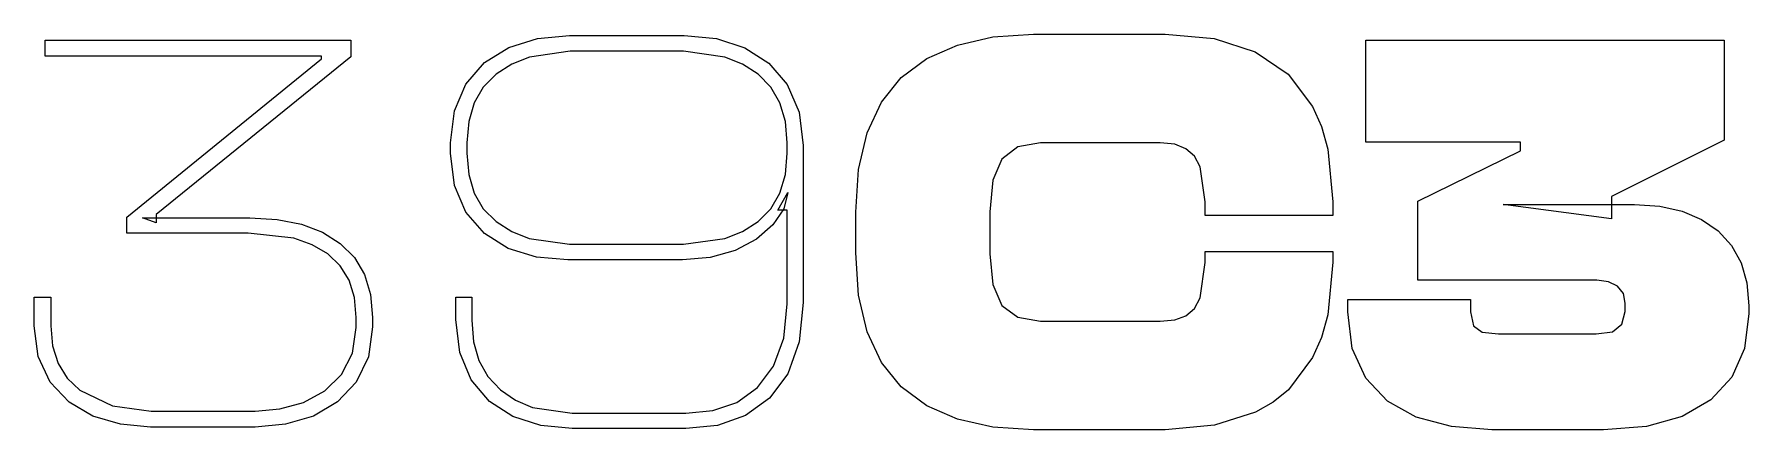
# Model space of a CAD drawing. Extents: x 0 to 79.4, y 0.1 to 18.4.
import ezdxf

# ---------------------------------------------------------------- set-up
doc = ezdxf.new("R2010")
doc.units = 0

msp = doc.modelspace()

# ---------------------------------------------------------------- linework, layer by layer
at = {"layer": 'Layer 1'}
for p, q in [((23.305112, 18.222873), (24.783468, 18.36211)), ((24.783468, 18.36211), (30.091, 18.3621)), ((30.0884, 18.3648), (31.580645, 18.218287)), ((30.091, 18.3621), (30.0884, 18.3648)), ((42.74079, 17.913322), (44.386826, 18.289569)), ((44.386826, 18.289569), (46.26503, 18.41504)), ((46.26503, 18.41504), (52.3583, 18.415)), ((52.3583, 18.415), (54.63107, 18.212263)), ((0.507999, 17.399), (0.507999, 18.1346)), ((0.507999, 18.1346), (14.65, 18.1346)), ((14.65, 18.1346), (14.65, 17.3726)), ((20.847793, 17.099057), (21.965658, 17.80384)), ((21.965658, 17.80384), (23.305112, 18.222873)), ((24.8073, 17.6266), (22.922145, 17.360363)), ((30.06196, 17.62657), (24.8047, 17.6266)), ((24.8047, 17.6266), (24.8073, 17.6266)), ((31.978866, 17.360333), (30.06196, 17.62657)), ((31.580645, 18.218287), (32.90621, 17.780072)), ((32.90621, 17.780072), (34.016796, 17.075289)), ((41.326924, 17.28655), (42.74079, 17.913322)), ((54.63107, 18.212263), (56.52284, 17.60273)), ((56.52284, 17.60273), (58.052791, 16.560934)), ((61.6558, 13.4144), (61.6558, 18.1346)), ((61.6558, 18.1346), (78.2372, 18.1346)), ((78.2372, 18.1346), (78.2372, 13.5123)), ((13.3059, 17.399), (0.507999, 17.399)), ((4.29154, 9.93249), (13.3059, 17.272)), ((14.65, 17.3726), (5.63826, 10.0595)), ((13.3059, 17.272), (13.3059, 17.399)), ((19.983928, 16.10257), (20.847793, 17.099057)), ((22.107559, 17.027195), (21.3783, 16.56033)), ((22.922145, 17.360363), (22.107559, 17.027195)), ((32.794443, 17.027165), (31.978866, 17.360333)), ((33.51477, 16.5603), (32.794443, 17.027165)), ((34.016796, 17.075289), (34.86148, 16.078802)), ((40.14523, 16.4095), (41.326924, 17.28655)), ((19.450463, 14.863988), (19.983928, 16.10257)), ((20.789479, 15.961546), (20.368584, 15.232784)), ((21.3783, 16.56033), (20.789479, 15.961546)), ((34.103593, 15.961515), (33.51477, 16.5603)), ((34.524487, 15.232754), (34.103593, 15.961515)), ((34.86148, 16.078802), (35.413797, 14.80285)), ((39.221916, 15.266007), (40.14523, 16.4095)), ((58.052791, 16.560934), (59.18984, 15.06273)), ((20.368584, 15.232784), (20.115865, 14.374046)), ((34.777205, 14.374016), (34.524487, 15.232754)), ((38.563021, 13.84371), (39.221916, 15.266007)), ((19.2722, 13.3853), (19.450463, 14.863988)), ((20.115865, 14.374046), (20.03157, 13.38533)), ((34.8615, 13.3853), (34.777205, 14.374016)), ((35.413797, 14.80285), (35.597021, 13.260992)), ((59.18984, 15.06273), (59.601143, 14.139045)), ((38.168047, 12.142608), (38.563021, 13.84371)), ((59.601143, 14.139045), (59.894623, 13.094562)), ((78.2372, 13.5123), (73.03285, 10.89822)), ((19.272262, 12.903758), (19.2722, 13.3853)), ((19.450525, 11.407212), (19.272262, 12.903758)), ((20.03157, 13.38533), (20.0316, 12.9038)), ((20.0316, 12.9038), (20.115895, 11.915084)), ((34.777145, 11.915044), (34.86144, 12.90376)), ((34.86144, 12.90376), (34.8615, 13.3853)), ((35.597021, 13.260992), (35.597, 5.97433)), ((45.536046, 13.1974), (44.79389, 12.625901)), ((46.5957, 13.3879), (45.536046, 13.1974)), ((52.130832, 13.387926), (46.5957, 13.3879)), ((52.809819, 13.31715), (52.130832, 13.387926)), ((53.324102, 13.107468), (52.809819, 13.31715)), ((53.719323, 12.770455), (53.324102, 13.107468)), ((53.985559, 12.26874), (53.719323, 12.770455)), ((59.894623, 13.094562), (60.12911, 10.64419)), ((68.8154, 13.4144), (61.6558, 13.4144)), ((64.0661, 10.6707), (68.81536, 13.00697)), ((68.81536, 13.00697), (68.8154, 13.4144)), ((20.115895, 11.915084), (20.368613, 11.056346)), ((34.524426, 11.056305), (34.777145, 11.915044)), ((38.0365, 10.1627), (38.168047, 12.142608)), ((44.79389, 12.625901), (44.374857, 11.647607)), ((54.2131, 10.6442), (53.985559, 12.26874)), ((19.98399, 10.162678), (19.450525, 11.407212)), ((44.374857, 11.647607), (44.23562, 10.189091)), ((20.368613, 11.056346), (20.789507, 10.327585)), ((20.789507, 10.327585), (21.37833, 9.7288)), ((33.51471, 9.72876), (34.103531, 10.327544)), ((34.103531, 10.327544), (34.524426, 11.056305)), ((34.704044, 10.319755), (34.202659, 9.57793)), ((34.4302, 10.2632), (34.887929, 11.07547)), ((34.887929, 11.07547), (34.704044, 10.319755)), ((54.2131, 10.0092), (54.2131, 10.6442)), ((60.12911, 10.64419), (60.1291, 10.0092)), ((64.0661, 7.01414), (64.0661, 10.6707)), ((68.00572, 10.519868), (74.0991, 10.5199)), ((73.0328, 9.85841), (68.00572, 10.519868)), ((73.03285, 10.89822), (73.0328, 9.85841)), ((74.0991, 10.5199), (75.264463, 10.443543)), ((75.264463, 10.443543), (76.29613, 10.214637)), ((4.29154, 9.19695), (4.29154, 9.93249)), ((5.003261, 9.906031), (9.98007, 9.90604)), ((5.63826, 9.67849), (5.003261, 9.906031)), ((5.63826, 10.0595), (5.63826, 9.67849)), ((9.98007, 9.90604), (11.251018, 9.831585)), ((11.251018, 9.831585), (12.372891, 9.608054)), ((12.372891, 9.608054), (13.345441, 9.235198)), ((20.841572, 9.186367), (19.98399, 10.162678)), ((21.37833, 9.7288), (22.104569, 9.273883)), ((32.794382, 9.273843), (33.51471, 9.72876)), ((34.202659, 9.57793), (33.446944, 8.91085)), ((34.8615, 10.2632), (34.4302, 10.2632)), ((34.861499, 5.921417), (34.8615, 10.2632)), ((38.03647, 8.284149), (38.0365, 10.1627)), ((44.23562, 10.189091), (44.2356, 8.23387)), ((60.1291, 10.0092), (54.2131, 10.0092)), ((76.29613, 10.214637), (77.194349, 9.83343)), ((77.194349, 9.83343), (77.95937, 9.30017)), ((9.90333, 9.196958), (4.29154, 9.19695)), ((12.018673, 8.955195), (9.90333, 9.196958)), ((12.870963, 8.653364), (12.018673, 8.955195)), ((13.345441, 9.235198), (14.16842, 8.71277)), ((21.93926, 8.487868), (20.841572, 9.186367)), ((22.104569, 9.273883), (22.913903, 8.948942)), ((22.913903, 8.948942), (24.78087, 8.68899)), ((30.0619, 8.68895), (31.978805, 8.948903)), ((31.978805, 8.948903), (32.794382, 9.273843)), ((33.446944, 8.91085), (32.451119, 8.38466)), ((77.95937, 9.30017), (78.580975, 8.625938)), ((13.58633, 8.23123), (12.870963, 8.653364)), ((14.16432, 7.685526), (13.58633, 8.23123)), ((14.16842, 8.71277), (14.823222, 8.060904)), ((14.823222, 8.060904), (15.291244, 7.272116)), ((23.252586, 8.086694), (21.93926, 8.487868)), ((24.7068, 7.95341), (23.252586, 8.086694)), ((30.014309, 7.95339), (24.7068, 7.95341)), ((24.78087, 8.68899), (30.0619, 8.68895)), ((31.296215, 8.060877), (30.014309, 7.95339)), ((32.451119, 8.38466), (31.296215, 8.060877)), ((38.168389, 6.314696), (38.03647, 8.284149)), ((44.2356, 8.23387), (44.374837, 6.811404)), ((54.213068, 7.829058), (54.2131, 8.33706)), ((54.2131, 8.33706), (60.1291, 8.33706)), ((60.1291, 8.33706), (60.1291, 7.85552)), ((78.580975, 8.625938), (79.024978, 7.821482)), ((14.576863, 7.012824), (14.16432, 7.685526)), ((15.291244, 7.272116), (15.57224, 6.346405)), ((53.985527, 6.204518), (54.213068, 7.829058)), ((60.1291, 7.85552), (59.894613, 5.405151)), ((79.024978, 7.821482), (79.291379, 6.886553)), ((14.824207, 6.213122), (14.576863, 7.012824)), ((44.374837, 6.811404), (44.79387, 5.84733)), ((72.344931, 7.014145), (64.0661, 7.01414)), ((72.891295, 6.943369), (72.344931, 7.014145)), ((73.310659, 6.733687), (72.891295, 6.943369)), ((73.576234, 6.396013), (73.310659, 6.733687)), ((73.6652, 5.94523), (73.576234, 6.396013)), ((79.291379, 6.886553), (79.38018, 5.8209)), ((-0.000011, 4.905418), (0, 6.22569)), ((0, 6.22569), (0.761999, 6.22569)), ((0.761999, 6.22569), (0.761999, 4.90542)), ((14.9066, 5.28642), (14.824207, 6.213122)), ((15.57224, 6.346405), (15.66596, 5.28377)), ((19.523582, 5.188526), (19.5236, 6.22833)), ((19.5236, 6.22833), (20.2591, 6.22833)), ((20.2591, 6.22833), (20.2591, 5.16206)), ((34.702749, 4.322343), (34.861499, 5.921417)), ((35.597, 5.97433), (35.418737, 4.15863)), ((38.563983, 4.621321), (38.168389, 6.314696)), ((44.79387, 5.84733), (45.536025, 5.295013)), ((53.32407, 5.36579), (53.717306, 5.702803)), ((53.717306, 5.702803), (53.985527, 6.204518)), ((60.814422, 5.540417), (60.8144, 6.12514)), ((60.8144, 6.12514), (66.5029, 6.12514)), ((66.5029, 6.12514), (66.5029, 5.54042)), ((73.511769, 4.979503), (73.665227, 5.564231)), ((73.665227, 5.564231), (73.6652, 5.94523)), ((79.38018, 5.8209), (79.3802, 5.46633)), ((0.183213, 3.478325), (-0.000011, 4.905418)), ((0.761999, 4.90542), (0.846294, 3.9664)), ((14.735653, 3.63608), (14.90664, 4.828688)), ((14.90664, 4.828688), (14.9066, 5.28642)), ((15.666, 4.8525), (15.4755, 3.462446)), ((15.66596, 5.28377), (15.666, 4.8525)), ((19.701844, 3.664524), (19.523582, 5.188526)), ((20.2591, 5.16206), (20.341493, 4.161028)), ((45.536025, 5.295013), (46.59568, 5.111789)), ((46.59568, 5.111789), (52.1308, 5.11179)), ((52.1308, 5.11179), (52.809786, 5.17529)), ((52.809786, 5.17529), (53.32407, 5.36579)), ((59.894613, 5.405151), (59.601133, 4.360667)), ((61.024435, 3.845763), (60.814422, 5.540417)), ((66.5029, 5.54042), (66.6299, 4.905421)), ((66.6299, 4.905421), (67.037358, 4.601151)), ((73.080499, 4.624962), (73.511769, 4.979503)), ((79.3802, 5.46633), (79.183417, 3.854027)), ((20.341493, 4.161028), (20.588837, 3.289475)), ((34.2265, 3.026877), (34.702749, 4.322343)), ((35.418737, 4.15863), (34.885272, 2.67233)), ((39.223002, 3.204273), (38.563983, 4.621321)), ((59.601133, 4.360667), (59.18983, 3.43698)), ((67.037358, 4.601151), (67.799357, 4.524422)), ((67.799357, 4.524422), (72.3185, 4.52442)), ((72.3185, 4.52442), (73.080499, 4.624962)), ((0.73553, 2.291338), (0.183213, 3.478325)), ((0.846294, 3.9664), (1.099012, 3.153881)), ((14.22137, 2.645878), (14.735653, 3.63608)), ((15.4755, 3.462446), (14.904001, 2.28869)), ((20.23531, 2.394526), (19.701844, 3.664524)), ((20.588837, 3.289475), (21.00138, 2.547898)), ((40.1452, 2.063799), (39.223002, 3.204273)), ((59.18983, 3.43698), (58.07296, 1.938778)), ((61.65315, 2.468607), (61.024435, 3.845763)), ((79.183417, 3.854027), (78.591743, 2.52152)), ((1.099012, 3.153881), (1.519906, 2.468362)), ((1.519906, 2.468362), (2.108729, 1.91034)), ((13.453747, 1.891817), (14.22137, 2.645878)), ((21.072714, 1.398039), (20.23531, 2.394526)), ((21.00138, 2.547898), (21.57937, 1.93679)), ((33.484014, 2.036675), (34.2265, 3.026877)), ((34.885272, 2.67233), (34.041582, 1.543221)), ((62.655591, 1.408952), (61.65315, 2.468607)), ((78.591743, 2.52152), (77.627339, 1.467486)), ((1.612294, 1.364304), (0.73553, 2.291338)), ((2.108729, 1.91034), (3.618838, 1.186375)), ((12.46983, 1.352068), (13.453747, 1.891817)), ((14.904001, 2.28869), (14.040136, 1.374555)), ((21.57937, 1.93679), (22.282829, 1.459093)), ((32.52523, 1.352067), (33.484014, 2.036675)), ((41.328379, 1.197164), (40.1452, 2.063799)), ((58.07296, 1.938778), (57.361851, 1.360829)), ((2.71726, 0.717068), (1.612294, 1.364304)), ((3.618838, 1.186375), (5.410729, 0.944612)), ((5.410729, 0.944612), (10.2341, 0.94461)), ((10.2341, 0.94461), (11.376769, 1.046144)), ((11.376769, 1.046144), (12.46983, 1.352068)), ((14.040136, 1.374555), (12.922271, 0.71442)), ((22.16412, 0.693256), (21.072714, 1.398039)), ((22.282829, 1.459093), (23.071617, 1.117574)), ((23.071617, 1.117574), (24.90518, 0.84406)), ((24.90518, 0.84406), (30.1625, 0.844068)), ((30.1625, 0.844068), (31.413315, 0.971068)), ((31.413315, 0.971068), (32.52523, 1.352067)), ((34.041582, 1.543221), (32.930002, 0.74352)), ((42.74274, 0.577832), (41.328379, 1.197164)), ((56.54929, 0.89698), (54.63867, 0.287447)), ((57.361851, 1.360829), (56.54929, 0.89698)), ((63.98942, 0.666797), (62.655591, 1.408952)), ((77.627339, 1.467486), (76.305743, 0.69325)), ((3.993213, 0.336069), (2.71726, 0.717068)), ((5.38426, 0.209069), (3.993213, 0.336069)), ((5.38162, 0.206423), (5.38426, 0.209069)), ((10.231461, 0.206421), (5.38162, 0.206423)), ((11.626474, 0.333421), (10.231461, 0.206421)), ((12.922271, 0.71442), (11.626474, 0.333421)), ((23.458261, 0.274223), (22.16412, 0.693256)), ((24.9052, 0.134986), (23.458261, 0.274223)), ((30.162462, 0.134979), (24.9052, 0.134986)), ((31.628586, 0.286453), (30.162462, 0.134979)), ((32.930002, 0.74352), (31.628586, 0.286453)), ((44.388281, 0.206051), (42.74274, 0.577832)), ((46.265, 0.082069), (44.388281, 0.206051)), ((46.2676, 0.084715), (46.265, 0.082069)), ((52.36094, 0.08471), (46.2676, 0.084715)), ((54.63867, 0.287447), (52.36094, 0.08471)), ((65.613963, 0.228582), (63.98942, 0.666797)), ((67.4925, 0.082069), (65.613963, 0.228582)), ((67.4951, 0.084715), (67.4925, 0.082069)), ((72.649203, 0.084709), (67.4951, 0.084715)), ((74.642177, 0.236183), (72.649203, 0.084709)), ((76.305743, 0.69325), (74.642177, 0.236183))]:
    msp.add_line(p, q, dxfattribs=at)

doc.saveas('drawing.dxf')
